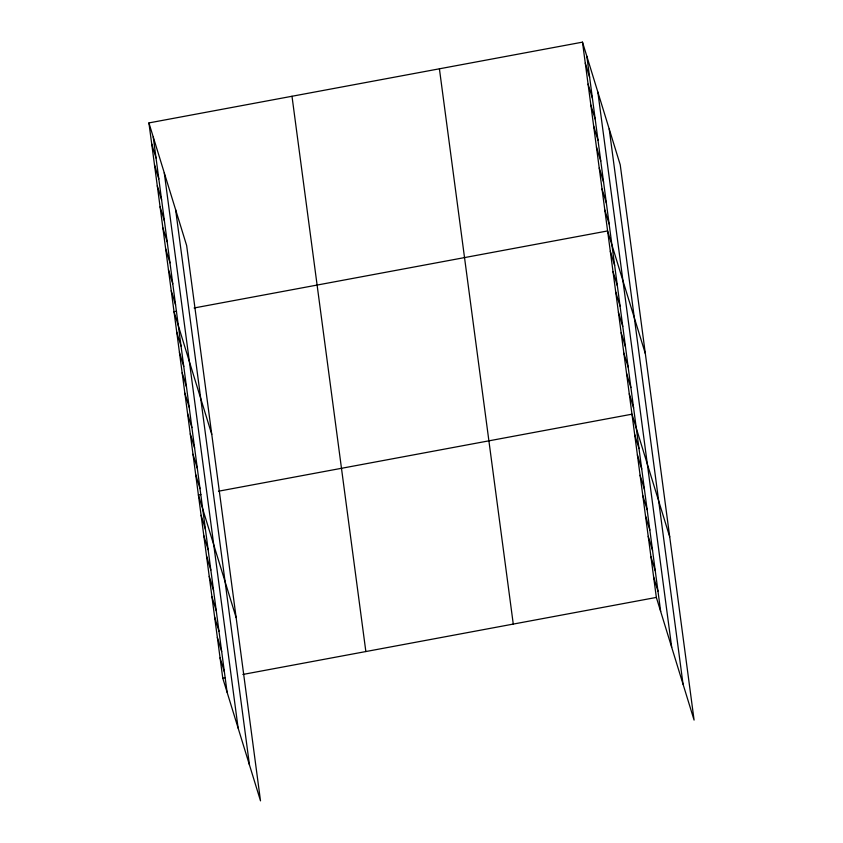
<?xml version="1.0" encoding="UTF-8"?>
<svg xmlns="http://www.w3.org/2000/svg" width="843" height="843" viewBox="0 0 843 843"><rect width="100%" height="100%" fill="white"/><g stroke="black" fill="none" stroke-linecap="round" stroke-linejoin="round"><path stroke-width="1.26" d="M148.916 122.92L186.651 245.576L260.508 800.85L222.773 678.204L148.916 122.92L582.492 42.15L620.227 164.796L694.084 720.08L656.349 597.424L582.492 42.15M176.535 311.246L174.027 311.72L211.762 434.366M194.111 307.98L607.603 230.94L645.338 353.596M200.908 494.493L198.4 494.957L236.135 617.603M218.485 491.216L631.976 414.187L669.711 536.833M222.773 678.204L225.281 677.73M242.858 674.463L656.349 597.424M585.284 63.13L589.605 77.177M588.077 84.1L592.397 98.157M590.869 105.08L595.19 119.126M593.662 126.06L597.982 140.107M596.444 147.04L600.764 161.087M599.236 168.01L603.556 182.067M602.028 188.99L606.349 203.037M604.821 209.97L609.141 224.017M610.311 251.309L614.642 265.355M613.019 271.667L617.35 285.714M615.727 292.026L620.048 306.072M618.435 312.384L622.756 326.431M621.143 332.743L625.464 346.8M623.852 353.101L628.172 367.158M626.56 373.47L630.88 387.517M629.268 393.829L633.588 407.875M634.684 434.545L639.005 448.592M637.392 454.904L641.713 468.961M640.1 475.262L644.421 489.319M642.809 495.631L647.129 509.678M645.517 515.99L649.837 530.036M648.225 536.348L652.545 550.395M650.933 556.707L655.253 570.753M653.641 577.065L657.962 591.122M151.708 143.9L156.029 157.947M154.501 164.88L158.821 178.927M157.293 185.86L161.614 199.907M160.075 206.83L164.406 220.887M162.868 227.81L167.188 241.857M165.66 248.79L169.98 262.837M168.452 269.76L172.773 283.817M171.234 290.74L175.565 304.787M176.735 332.079L181.055 346.125M179.443 352.437L183.763 366.484M182.151 372.796L186.472 386.853M184.859 393.154L189.18 407.211M187.567 413.523L191.888 427.57M190.276 433.882L194.596 447.928M192.984 454.24L197.304 468.286M195.692 474.598L200.012 488.645M201.108 515.315L205.429 529.372M203.816 535.684L208.137 549.731M206.524 556.043L210.845 570.089M209.233 576.401L213.553 590.448M211.941 596.76L216.261 610.806M214.649 617.118L218.969 631.175M217.357 637.477L221.677 651.534M220.065 657.846L224.386 671.892M609.204 128.958L683.051 684.242M597.845 92.035L671.702 647.319M586.823 56.196L660.67 611.481M439.414 68.81L513.271 624.083M291.994 96.271L365.851 651.544M175.629 209.738L249.475 765.012M164.269 172.815L238.116 728.089M153.236 136.977L227.094 692.251"/></g></svg>
